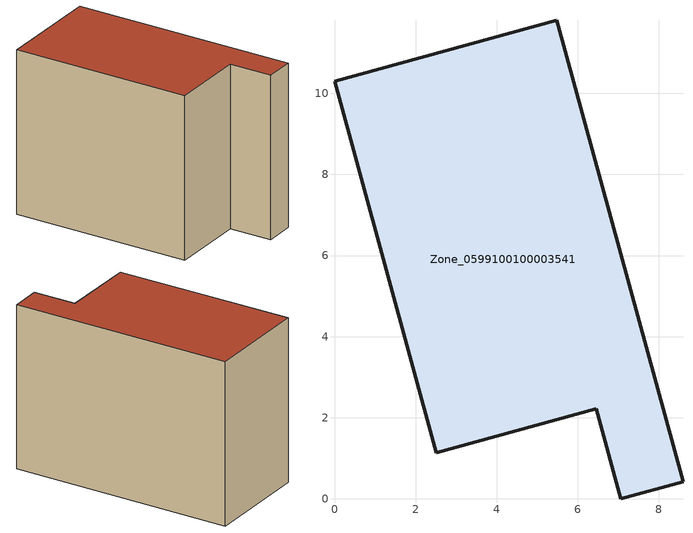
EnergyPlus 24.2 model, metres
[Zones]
Zone_0599100100003541
 floor ground (C_G): 0,10.3 5.49,11.8 8.6,0.42 7.06,0 6.46,2.22 2.51,1.14 z0
 wall outside (C_F): 5.49,11.8 0,10.3 2.51,1.14 6.46,2.22 7.06,0 8.6,0.42 5.49,11.8 z0:8.73
 roof outside (C_R): 8.6,0.42 5.49,11.8 0,10.3 2.51,1.14 6.46,2.22 7.06,0 z8.73
[BUILDING]
Pand.0599100100003541: North Axis=0; Terrain=City; Loads Convergence Tolerance Value=0.04; Temperature Convergence Tolerance Value=0.4; Solar Distribution=FullExterior; Maximum Number of Warmup Days=25; Minimum Number of Warmup Days=1
[Site:Location]
Rotterdam.The.Hague.AP_ZH_NLD Design_Conditions: Latitude=51.96; Longitude=4.45; Time Zone=1; Elevation=-4.5
[SITE:GROUNDTEMPERATURE:BUILDINGSURFACE]
18, 18, 18, 18, 18, 18, 18, 18, 18, 18, 18, 18
[MATERIAL] Thermal Absorptance=0.9; Solar Absorptance=0.7; Visible Absorptance=0.7
Name | Roughness | Thickness | Conductivity | Density | Specific Heat
G.TC.2006-2014 | MediumSmooth | 0.15 | 0.06 | 540 | 1210
F.TC.2006-2014 | Rough | 0.3 | 0.12 | 1920 | 840
R.TC.2006-2014 | MediumRough | 0.2 | 0.08 | 1500 | 1000
[CONSTRUCTION]
C_G: G.TC.2006-2014
C_F: F.TC.2006-2014
C_R: R.TC.2006-2014
[ZONE]
Zone_0599100100003541: Type=1; Multiplier=1; Ceiling Height=Autocalculate; Volume=Autocalculate; Floor Area=autocalculate; Part of Total Floor Area=Yes
[ZONEINFILTRATION:DESIGNFLOWRATE]
Infil_Zone_0599100100003541: Zone or ZoneList or Space or SpaceList=Zone_0599100100003541; Schedule=AlwaysOn; Design Flow Rate Calculation Method=Flow/Area; Flow Rate per Floor Area=0.0015; Constant Term Coefficient=1; Temperature Term Coefficient=0; Velocity Term Coefficient=0; Velocity Squared Term Coefficient=0
[HVACTEMPLATE:ZONE:IDEALLOADSAIRSYSTEM]
Zone_0599100100003541: Maximum Heating Supply Air Temperature=50; Minimum Cooling Supply Air Temperature=13; Maximum Heating Supply Air Humidity Ratio=0.0156; Minimum Cooling Supply Air Humidity Ratio=0.0077; Heating Limit=NoLimit; Cooling Limit=NoLimit; Dehumidification Control Type=ConstantSensibleHeatRatio; Cooling Sensible Heat Ratio=0.7; Dehumidification Setpoint=60; Humidification Control Type=None; Humidification Setpoint=30; Outdoor Air Method=None; Outdoor Air Flow Rate per Person=0.00944; Outdoor Air Flow Rate per Zone Floor Area=0; Outdoor Air Flow Rate per Zone=0; Demand Controlled Ventilation Type=None; Outdoor Air Economizer Type=NoEconomizer; Heat Recovery Type=None; Sensible Heat Recovery Effectiveness=0.7; Latent Heat Recovery Effectiveness=0.65
[ZONECONTROL:THERMOSTAT]
ThermostatControl_Zone_0599100100003541: Zone or ZoneList=Zone_0599100100003541; Control Type Schedule=DualSetpointControlType; Control 1=Thermostat_Zone_0599100100003541; Temperature Difference Between Cutout And Setpoint=0
[THERMOSTATSETPOINT:DUALSETPOINT]
Thermostat_Zone_0599100100003541: Heating Setpoint Temperature Schedule=HeatingSetpoint_Zone_0599100100003541; Cooling Setpoint Temperature Schedule=CoolingSetpoint_Zone_0599100100003541
[SCHEDULE:COMPACT]
HeatingSetpoint_Zone_0599100100003541: Through: 12/31, For: AllDays, Until: 24:00, 21
CoolingSetpoint_Zone_0599100100003541: Through: 12/31, For: AllDays, Until: 24:00, 24
DualSetpointControlType: Through: 12/31, For: AllDays, Until: 24:00, 4
AlwaysOn: Through: 12/31, For: AllDays, Until: 24:00, 1
